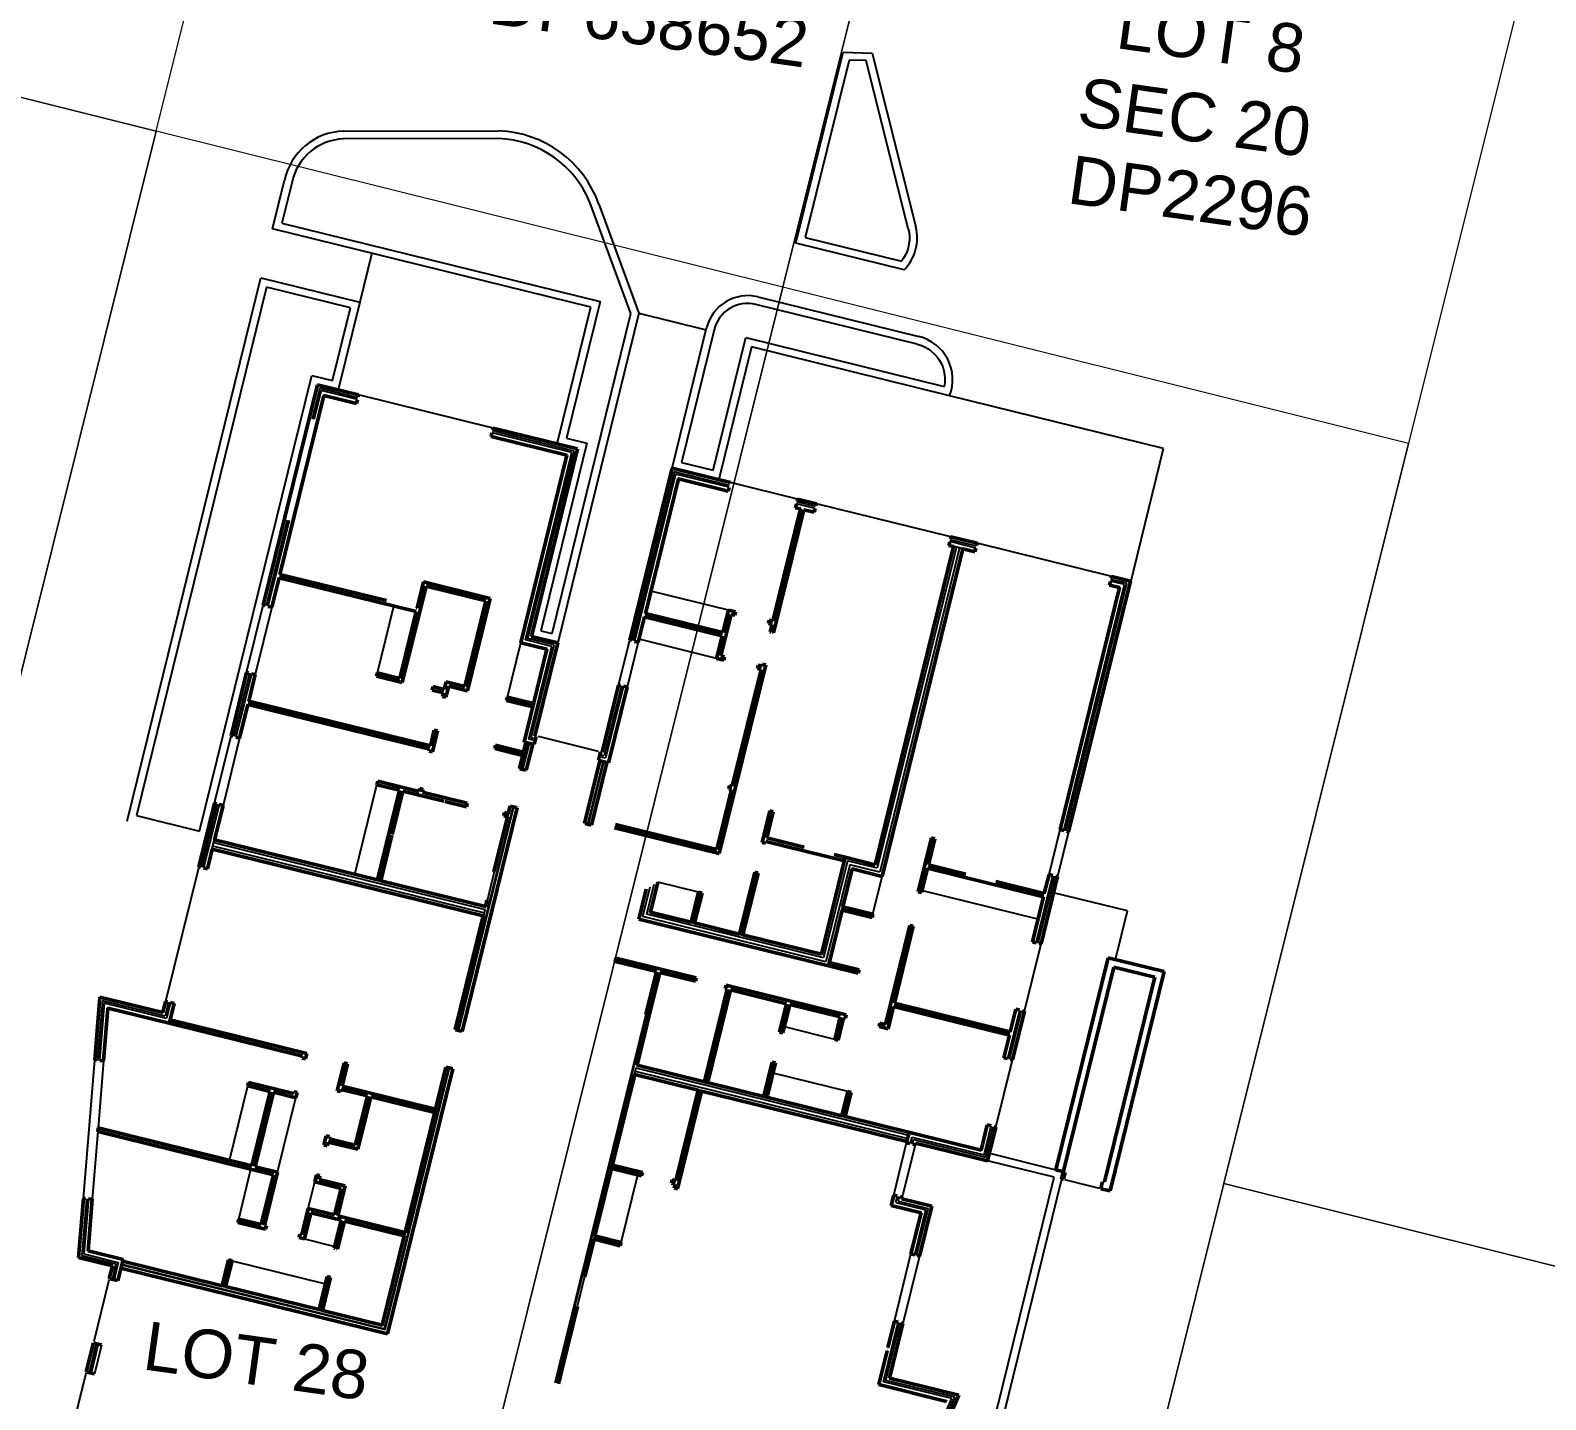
# Model space of a CAD drawing. Header units: metres. Extents: x 287062 to 288920, y 6261941 to 6263050.
# Drawn here: x 287855.96 to 287895.32, y 6262410.4 to 6262445.96 of the extents above; entities that cross this region are included whole.
import ezdxf

# ---------------------------------------------------------------- set-up
doc = ezdxf.new("R2010")
doc.units = ezdxf.units.M
doc.layers.add('Cadastre Buildings_SP_EXT', color=9, linetype='Continuous', lineweight=5)
doc.layers.add('Cadastre Land Parcels_SP_EXT', color=9, linetype='Continuous', lineweight=5)
doc.layers.add('Mains_HV_NEW_U97', color=2, linetype='Continuous')
doc.layers.add('Notes', color=7, linetype='Continuous')
doc.styles.get("Standard").update_dxf_attribs({"font": 'arial.ttf'})

# ---------------------------------------------------------------- blocks, each defined once
blk = doc.blocks.new('Site Layout')
at = {"layer": 'Notes'}
for p, q in [((287875.848, 6262440.434), (287877.076, 6262445.39)), ((287877.231, 6262445.184), (287876.09, 6262440.58)), ((287877.076, 6262445.39), (287877.831, 6262445.364)), ((287877.674, 6262445.17), (287877.231, 6262445.184)), ((287878.769, 6262440.806), (287877.674, 6262445.17)), ((287877.831, 6262445.364), (287878.963, 6262440.855)), ((287864.093, 6262443.339), (287868.131, 6262443.346)), ((287868.127, 6262443.146), (287864.094, 6262443.139)), ((287862.257, 6262440.803), (287862.568, 6262442.065)), ((287862.763, 6262442.021), (287862.499, 6262440.949)), ((287871.561, 6262438.602), (287870.507, 6262441.473)), ((287870.729, 6262441.447), (287871.769, 6262438.614)), ((287862.499, 6262440.949), (287870.762, 6262438.914)), ((287870.52, 6262438.767), (287862.257, 6262440.803)), ((287876.09, 6262440.58), (287878.588, 6262439.961)), ((287864.83, 6262440.169), (287864.518, 6262438.902)), ((287878.657, 6262439.738), (287875.848, 6262440.434)), ((287858.478, 6262425.422), (287861.955, 6262439.533)), ((287862.101, 6262439.291), (287858.721, 6262425.569)), ((287861.955, 6262439.533), (287864.518, 6262438.902)), ((287864.276, 6262438.755), (287862.101, 6262439.291)), ((287864.518, 6262438.902), (287863.957, 6262436.625)), ((287870.762, 6262438.914), (287869.889, 6262435.37)), ((287874.86, 6262439.037), (287879.045, 6262438.006)), ((287863.81, 6262436.867), (287864.276, 6262438.755)), ((287869.515, 6262430.298), (287871.561, 6262438.602)), ((287869.647, 6262435.223), (287870.52, 6262438.767)), ((287871.769, 6262438.614), (287869.661, 6262430.056)), ((287871.769, 6262438.614), (287873.517, 6262438.183)), ((287878.997, 6262437.811), (287874.812, 6262438.842)), ((287872.632, 6262434.591), (287873.529, 6262438.232)), ((287873.723, 6262438.184), (287872.874, 6262434.737)), ((287873.699, 6262434.534), (287874.549, 6262437.981)), ((287874.695, 6262437.739), (287873.846, 6262434.292)), ((287874.549, 6262437.981), (287879.703, 6262436.711)), ((287879.841, 6262436.471), (287874.695, 6262437.739)), ((287860.361, 6262425.165), (287863.276, 6262436.999)), ((287863.276, 6262436.999), (287863.81, 6262436.867)), ((287863.425, 6262436.756), (287862.014, 6262431.031)), ((287863.479, 6262436.663), (287863.282, 6262435.864)), ((287863.516, 6262436.603), (287863.331, 6262435.852)), ((287864.49, 6262436.492), (287863.422, 6262436.755)), ((287864.472, 6262436.419), (287863.479, 6262436.663)), ((287863.497, 6262436.736), (287863.498, 6262436.738)), ((287864.46, 6262436.37), (287863.516, 6262436.603)), ((287863.583, 6262436.492), (287862.436, 6262431.836)), ((287863.59, 6262436.479), (287862.446, 6262431.833)), ((287864.438, 6262436.281), (287863.583, 6262436.492)), ((287864.436, 6262436.271), (287863.59, 6262436.479)), ((287867.986, 6262435.632), (287864.491, 6262436.493)), ((287885.401, 6262435.101), (287879.841, 6262436.471)), ((287869.903, 6262434.924), (287867.932, 6262435.41)), ((287869.915, 6262434.931), (287867.934, 6262435.42)), ((287870.026, 6262434.999), (287867.956, 6262435.509)), ((287870.087, 6262435.035), (287867.968, 6262435.557)), ((287870.18, 6262435.09), (287867.986, 6262435.63)), ((287869.889, 6262435.37), (287870.422, 6262435.238)), ((287868.716, 6262430.063), (287869.915, 6262434.931)), ((287868.827, 6262430.13), (287870.026, 6262434.999)), ((287868.887, 6262430.167), (287870.087, 6262435.035)), ((287868.978, 6262430.222), (287870.178, 6262435.092)), ((287870.422, 6262435.238), (287869.223, 6262430.37)), ((287870.16, 6262435.017), (287870.162, 6262435.017)), ((287884.528, 6262431.557), (287885.401, 6262435.101)), ((287868.703, 6262430.055), (287869.903, 6262434.924)), ((287872.634, 6262434.59), (287871.534, 6262430.124)), ((287874.146, 6262434.215), (287872.632, 6262434.589)), ((287872.706, 6262434.57), (287872.707, 6262434.572)), ((287872.855, 6262434.534), (287872.855, 6262434.536)), ((287872.874, 6262434.737), (287873.699, 6262434.534)), ((287872.688, 6262434.497), (287871.606, 6262430.106)), ((287872.725, 6262434.437), (287871.655, 6262430.094)), ((287872.792, 6262434.326), (287871.928, 6262430.819)), ((287872.8, 6262434.313), (287871.938, 6262430.817)), ((287874.128, 6262434.143), (287872.688, 6262434.497)), ((287874.116, 6262434.094), (287872.725, 6262434.437)), ((287874.094, 6262434.005), (287872.792, 6262434.326)), ((287874.092, 6262433.995), (287872.8, 6262434.313)), ((287875.894, 6262433.787), (287874.147, 6262434.217)), ((287876.379, 6262433.665), (287875.894, 6262433.785)), ((287875.971, 6262433.532), (287875.84, 6262433.564)), ((287875.973, 6262433.542), (287875.842, 6262433.574)), ((287876.35, 6262433.544), (287875.864, 6262433.664)), ((287876.362, 6262433.592), (287875.876, 6262433.712)), ((287875.973, 6262433.542), (287875.971, 6262433.531)), ((287876.061, 6262433.52), (287876.058, 6262433.51)), ((287876.325, 6262433.445), (287876.058, 6262433.511)), ((287876.328, 6262433.455), (287876.061, 6262433.52)), ((287879.875, 6262432.806), (287876.38, 6262433.667)), ((287862.636, 6262433.243), (287862.087, 6262431.013)), ((287862.685, 6262433.231), (287862.136, 6262431.001)), ((287879.955, 6262432.551), (287879.821, 6262432.584)), ((287880.503, 6262432.426), (287879.823, 6262432.593)), ((287880.525, 6262432.515), (287879.845, 6262432.683)), ((287880.537, 6262432.564), (287879.857, 6262432.731)), ((287880.555, 6262432.637), (287879.875, 6262432.804)), ((287884.051, 6262431.777), (287880.555, 6262432.639)), ((287879.957, 6262432.56), (287877.917, 6262424.279)), ((287880.019, 6262432.545), (287877.963, 6262424.202)), ((287880.102, 6262432.525), (287878.026, 6262424.099)), ((287880.175, 6262432.507), (287878.081, 6262424.008)), ((287879.954, 6262432.55), (287879.942, 6262432.553)), ((287880.5, 6262432.416), (287880.172, 6262432.497)), ((287880.185, 6262432.493), (287880.172, 6262432.496)), ((287862.436, 6262431.836), (287862.447, 6262431.833)), ((287884.536, 6262431.656), (287884.05, 6262431.775)), ((287862.414, 6262431.748), (287862.225, 6262430.979)), ((287862.424, 6262431.746), (287862.235, 6262430.977)), ((287862.414, 6262431.748), (287862.425, 6262431.746)), ((287874.097, 6262430.903), (287872.083, 6262431.399)), ((287882.711, 6262425.207), (287884.259, 6262431.49)), ((287882.721, 6262425.205), (287884.271, 6262431.497)), ((287882.81, 6262425.183), (287884.382, 6262431.565)), ((287882.858, 6262425.171), (287884.443, 6262431.601)), ((287882.931, 6262425.153), (287884.534, 6262431.658)), ((287884.259, 6262431.49), (287883.996, 6262431.555)), ((287884.271, 6262431.497), (287883.998, 6262431.565)), ((287884.382, 6262431.565), (287884.02, 6262431.654)), ((287884.443, 6262431.601), (287884.032, 6262431.703)), ((287884.512, 6262431.561), (287884.528, 6262431.557)), ((287884.516, 6262431.583), (287884.518, 6262431.583)), ((287861.582, 6262429.284), (287862.012, 6262431.032)), ((287864.978, 6262429.274), (287865.406, 6262431.011)), ((287862.236, 6262430.977), (287861.805, 6262429.229)), ((287871.907, 6262430.732), (287871.744, 6262430.072)), ((287871.917, 6262430.73), (287871.754, 6262430.069)), ((287871.907, 6262430.732), (287871.918, 6262430.729)), ((287871.928, 6262430.819), (287871.939, 6262430.817)), ((287869.66, 6262430.054), (287868.978, 6262430.222)), ((287868.981, 6262430.223), (287868.98, 6262430.221)), ((287869.223, 6262430.37), (287869.515, 6262430.298)), ((287868.356, 6262428.648), (287868.703, 6262430.055)), ((287869.384, 6262429.888), (287868.703, 6262430.056)), ((287868.713, 6262430.052), (287868.713, 6262430.053)), ((287869.396, 6262429.895), (287868.716, 6262430.063)), ((287868.789, 6262427.475), (287869.384, 6262429.888)), ((287868.802, 6262427.484), (287869.396, 6262429.895)), ((287869.507, 6262429.963), (287868.827, 6262430.13)), ((287869.568, 6262429.999), (287868.887, 6262430.167)), ((287868.913, 6262427.551), (287869.507, 6262429.963)), ((287868.973, 6262427.588), (287869.568, 6262429.999)), ((287869.064, 6262427.642), (287869.659, 6262430.056)), ((287869.64, 6262429.981), (287869.642, 6262429.981)), ((287871.245, 6262428.959), (287871.532, 6262430.124)), ((287871.755, 6262430.069), (287871.468, 6262428.904)), ((287873.789, 6262429.65), (287871.774, 6262430.147)), ((287861.584, 6262429.284), (287861.178, 6262427.638)), ((287861.656, 6262429.266), (287861.251, 6262427.62)), ((287861.705, 6262429.254), (287861.299, 6262427.608)), ((287861.794, 6262429.232), (287861.625, 6262428.544)), ((287861.804, 6262429.229), (287861.635, 6262428.542)), ((287871.246, 6262428.959), (287870.816, 6262427.211)), ((287871.319, 6262428.941), (287870.871, 6262427.12)), ((287871.368, 6262428.929), (287870.907, 6262427.06)), ((287871.457, 6262428.907), (287870.975, 6262426.948)), ((287871.467, 6262428.904), (287870.982, 6262426.935)), ((287861.603, 6262428.457), (287861.389, 6262427.586)), ((287861.613, 6262428.454), (287861.399, 6262427.583)), ((287861.603, 6262428.457), (287861.614, 6262428.454)), ((287861.625, 6262428.544), (287861.636, 6262428.541)), ((287860.746, 6262425.89), (287861.176, 6262427.638)), ((287861.4, 6262427.583), (287860.969, 6262425.835)), ((287868.678, 6262426.787), (287868.845, 6262427.463)), ((287868.74, 6262426.772), (287868.907, 6262427.447)), ((287869.051, 6262427.412), (287868.789, 6262427.477)), ((287868.799, 6262427.473), (287868.799, 6262427.474)), ((287869.053, 6262427.422), (287868.802, 6262427.484)), ((287869.075, 6262427.511), (287868.913, 6262427.551)), ((287869.087, 6262427.56), (287868.973, 6262427.588)), ((287869.105, 6262427.632), (287869.064, 6262427.642)), ((287870.722, 6262427.236), (287869.159, 6262427.621)), ((287868.76, 6262426.767), (287868.926, 6262427.443)), ((287868.833, 6262426.749), (287868.999, 6262427.425)), ((287870.907, 6262427.06), (287870.745, 6262427.099)), ((287870.871, 6262427.12), (287870.757, 6262427.148)), ((287870.816, 6262427.211), (287870.775, 6262427.221)), ((287870.814, 6262427.213), (287870.816, 6262427.213)), ((287870.372, 6262425.363), (287870.772, 6262426.987)), ((287870.445, 6262425.345), (287870.845, 6262426.969)), ((287870.464, 6262425.341), (287870.864, 6262426.964)), ((287870.526, 6262425.325), (287870.926, 6262426.949)), ((287870.983, 6262426.936), (287870.721, 6262427)), ((287870.975, 6262426.948), (287870.723, 6262427.01)), ((287870.985, 6262426.946), (287870.984, 6262426.946)), ((287864.394, 6262424.042), (287864.968, 6262426.372)), ((287860.748, 6262425.89), (287860.341, 6262424.24)), ((287860.82, 6262425.872), (287860.414, 6262424.222)), ((287858.721, 6262425.569), (287860.361, 6262425.165)), ((287860.869, 6262425.86), (287860.462, 6262424.211)), ((287860.958, 6262425.838), (287860.552, 6262424.189)), ((287860.968, 6262425.836), (287860.744, 6262424.928)), ((287867.071, 6262419.994), (287868.501, 6262425.801)), ((287867.09, 6262419.989), (287868.521, 6262425.796)), ((287867.163, 6262419.971), (287868.594, 6262425.778)), ((287867.792, 6262423.191), (287868.439, 6262425.816)), ((287868.37, 6262425.534), (287868.357, 6262425.537)), ((287868.391, 6262425.622), (287868.379, 6262425.625)), ((287882.423, 6262424.042), (287882.71, 6262425.207)), ((287882.933, 6262425.152), (287882.646, 6262423.987)), ((287860.691, 6262424.71), (287860.561, 6262424.186)), ((287860.681, 6262424.713), (287867.739, 6262422.974)), ((287860.692, 6262424.71), (287860.689, 6262424.698)), ((287860.699, 6262424.786), (287867.757, 6262423.047)), ((287860.719, 6262424.868), (287867.777, 6262423.129)), ((287860.735, 6262424.93), (287867.792, 6262423.191)), ((287860.748, 6262424.94), (287860.745, 6262424.928)), ((287877.14, 6262424.47), (287876.52, 6262421.956)), ((287877.187, 6262424.393), (287876.567, 6262421.878)), ((287877.917, 6262424.279), (287877.14, 6262424.47)), ((287877.963, 6262424.202), (287877.187, 6262424.393)), ((287860.339, 6262424.241), (287859.478, 6262420.745)), ((287877.249, 6262424.29), (287876.629, 6262421.775)), ((287877.304, 6262424.199), (287876.684, 6262421.684)), ((287878.026, 6262424.099), (287877.249, 6262424.29)), ((287878.081, 6262424.008), (287877.304, 6262424.199)), ((287877.848, 6262423.011), (287878.09, 6262423.992)), ((287882.092, 6262422.27), (287882.523, 6262424.017)), ((287882.141, 6262422.258), (287882.571, 6262424.005)), ((287882.214, 6262422.24), (287882.644, 6262423.988)), ((287882.302, 6262423.547), (287882.424, 6262424.042)), ((287882.311, 6262423.544), (287882.434, 6262424.039)), ((287864.974, 6262423.886), (287864.977, 6262423.898)), ((287865.061, 6262423.864), (287865.064, 6262423.877)), ((287871.784, 6262422.892), (287871.975, 6262423.669)), ((287871.874, 6262422.947), (287872.066, 6262423.724)), ((287871.977, 6262423.009), (287872.169, 6262423.786)), ((287872.055, 6262423.056), (287872.246, 6262423.833)), ((287873.323, 6262423.581), (287872.262, 6262423.842)), ((287882.136, 6262422.877), (287879.145, 6262423.614)), ((287882.311, 6262423.544), (287882.301, 6262423.547)), ((287884.465, 6262423.094), (287882.543, 6262423.567)), ((287867.009, 6262420.01), (287867.777, 6262423.129)), ((287877.038, 6262423.119), (287877.05, 6262423.115)), ((287877.059, 6262423.206), (287877.072, 6262423.203)), ((287881.993, 6262422.294), (287882.28, 6262423.459)), ((287882.003, 6262422.292), (287882.29, 6262423.457)), ((287882.29, 6262423.457), (287882.279, 6262423.46)), ((287876.684, 6262421.684), (287871.784, 6262422.892)), ((287876.629, 6262421.775), (287871.874, 6262422.947)), ((287876.567, 6262421.878), (287871.977, 6262423.009)), ((287876.52, 6262421.956), (287872.055, 6262423.056)), ((287873.132, 6262422.804), (287873.129, 6262422.791)), ((287873.219, 6262422.782), (287873.216, 6262422.77)), ((287884.154, 6262421.832), (287884.465, 6262423.094)), ((287874.384, 6262422.495), (287874.381, 6262422.483)), ((287874.472, 6262422.474), (287874.469, 6262422.461)), ((287881.785, 6262420.492), (287882.216, 6262422.239)), ((287857.77, 6262420.857), (287857.637, 6262419.217)), ((287857.838, 6262420.761), (287857.712, 6262419.211)), ((287859.408, 6262420.452), (287857.768, 6262420.856)), ((287859.463, 6262420.361), (287857.838, 6262420.761)), ((287857.844, 6262420.837), (287857.844, 6262420.839)), ((287857.883, 6262420.699), (287857.762, 6262419.207)), ((287857.966, 6262420.584), (287857.853, 6262419.2)), ((287857.975, 6262420.571), (287857.863, 6262419.199)), ((287859.499, 6262420.3), (287857.883, 6262420.699)), ((287859.566, 6262420.189), (287857.966, 6262420.584)), ((287859.575, 6262420.177), (287857.975, 6262420.571)), ((287859.48, 6262420.745), (287859.408, 6262420.452)), ((287859.553, 6262420.727), (287859.463, 6262420.361)), ((287859.601, 6262420.715), (287859.499, 6262420.3)), ((287859.691, 6262420.693), (287859.566, 6262420.189)), ((287859.7, 6262420.691), (287859.573, 6262420.176)), ((287871.956, 6262420.442), (287869.685, 6262411.227)), ((287871.975, 6262420.437), (287869.705, 6262411.222)), ((287872.037, 6262420.422), (287871.706, 6262419.079)), ((287881.351, 6262419.26), (287881.662, 6262420.522)), ((287881.399, 6262419.248), (287881.71, 6262420.51)), ((287881.417, 6262419.954), (287881.563, 6262420.546)), ((287881.426, 6262419.952), (287881.572, 6262420.544)), ((287881.472, 6262419.23), (287881.783, 6262420.492)), ((287859.577, 6262420.186), (287859.576, 6262420.187)), ((287876.857, 6262419.759), (287875.551, 6262420.081)), ((287881.252, 6262419.284), (287881.395, 6262419.867)), ((287881.261, 6262419.282), (287881.405, 6262419.864)), ((287881.405, 6262419.864), (287881.394, 6262419.867)), ((287881.426, 6262419.952), (287881.416, 6262419.954)), ((287857.344, 6262415.629), (287857.635, 6262419.218)), ((287857.864, 6262419.199), (287857.723, 6262417.46)), ((287881.043, 6262417.482), (287881.474, 6262419.229)), ((287865.115, 6262412.324), (287866.769, 6262419.039)), ((287865.162, 6262412.247), (287866.831, 6262419.023)), ((287865.177, 6262412.223), (287866.851, 6262419.018)), ((287865.231, 6262412.132), (287866.924, 6262419.001)), ((287871.691, 6262419.017), (287869.767, 6262411.207)), ((287871.653, 6262418.861), (287878.734, 6262417.116)), ((287871.671, 6262418.934), (287878.752, 6262417.189)), ((287871.691, 6262419.017), (287878.772, 6262417.272)), ((287871.706, 6262419.079), (287878.788, 6262417.334)), ((287871.709, 6262419.091), (287871.722, 6262419.088)), ((287877.197, 6262418.403), (287875.255, 6262418.882)), ((287861.134, 6262416.619), (287861.61, 6262418.552)), ((287873.313, 6262418.439), (287873.316, 6262418.451)), ((287873.403, 6262418.43), (287873.4, 6262418.417)), ((287862.387, 6262416.311), (287862.863, 6262418.243)), ((287877.04, 6262417.765), (287877.043, 6262417.777)), ((287877.127, 6262417.743), (287877.13, 6262417.756)), ((287857.716, 6262417.369), (287857.573, 6262415.611)), ((287878.725, 6262417.077), (287878.792, 6262417.346)), ((287878.735, 6262417.075), (287878.799, 6262417.333)), ((287878.788, 6262417.336), (287878.789, 6262417.336)), ((287878.79, 6262417.346), (287880.66, 6262416.885)), ((287878.799, 6262417.333), (287880.668, 6262416.873)), ((287878.824, 6262417.053), (287878.866, 6262417.222)), ((287878.866, 6262417.222), (287880.735, 6262416.761)), ((287880.66, 6262416.885), (287880.821, 6262417.536)), ((287880.668, 6262416.873), (287880.831, 6262417.534)), ((287880.735, 6262416.761), (287880.92, 6262417.512)), ((287880.772, 6262416.701), (287880.969, 6262417.5)), ((287880.826, 6262416.608), (287881.041, 6262417.482)), ((287878.389, 6262415.718), (287878.724, 6262417.077)), ((287878.948, 6262417.022), (287878.613, 6262415.663)), ((287878.873, 6262417.041), (287878.903, 6262417.161)), ((287878.903, 6262417.161), (287880.772, 6262416.701)), ((287878.957, 6262417.071), (287878.946, 6262417.023)), ((287878.957, 6262417.071), (287880.828, 6262416.61)), ((287880.754, 6262416.628), (287880.753, 6262416.626)), ((287882.556, 6262416.182), (287880.828, 6262416.608)), ((287880.876, 6262416.802), (287882.604, 6262416.376)), ((287861.376, 6262415.092), (287861.695, 6262416.389)), ((287863.184, 6262415.368), (287863.354, 6262416.057)), ((287871.31, 6262414.488), (287871.741, 6262416.241)), ((287876.901, 6262393.228), (287882.556, 6262416.182)), ((287882.751, 6262416.134), (287877.047, 6262392.986)), ((287883.731, 6262415.892), (287882.838, 6262416.113)), ((287878.324, 6262415.448), (287878.39, 6262415.718)), ((287878.336, 6262415.456), (287878.4, 6262415.715)), ((287878.448, 6262415.524), (287878.489, 6262415.693)), ((287878.508, 6262415.56), (287878.538, 6262415.681)), ((287878.611, 6262415.663), (287878.599, 6262415.615)), ((287857.346, 6262415.629), (287857.221, 6262414.092)), ((287857.421, 6262415.623), (287857.302, 6262414.152)), ((287857.471, 6262415.619), (287857.355, 6262414.19)), ((287857.562, 6262415.612), (287857.453, 6262414.261)), ((287857.572, 6262415.611), (287857.463, 6262414.268)), ((287878.323, 6262415.449), (287879.101, 6262415.258)), ((287878.327, 6262415.459), (287878.326, 6262415.459)), ((287878.336, 6262415.456), (287879.113, 6262415.265)), ((287878.448, 6262415.524), (287879.224, 6262415.332)), ((287878.508, 6262415.56), (287879.285, 6262415.369)), ((287878.599, 6262415.615), (287879.378, 6262415.423)), ((287878.838, 6262414.189), (287879.101, 6262415.258)), ((287878.847, 6262414.186), (287879.113, 6262415.265)), ((287878.937, 6262414.164), (287879.224, 6262415.332)), ((287878.985, 6262414.152), (287879.285, 6262415.369)), ((287879.058, 6262414.134), (287879.376, 6262415.426)), ((287879.303, 6262415.444), (287879.303, 6262415.442)), ((287863.082, 6262414.579), (287863.869, 6262414.385)), ((287865.69, 6262414.658), (287865.677, 6262414.661)), ((287865.711, 6262414.745), (287865.699, 6262414.748)), ((287870.596, 6262414.571), (287870.608, 6262414.568)), ((287870.617, 6262414.659), (287870.63, 6262414.656)), ((287857.22, 6262414.095), (287858.097, 6262413.878)), ((287857.228, 6262414.17), (287857.226, 6262414.17)), ((287857.302, 6262414.152), (287858.188, 6262413.933)), ((287857.355, 6262414.19), (287858.248, 6262413.97)), ((287857.453, 6262414.261), (287858.36, 6262414.037)), ((287857.463, 6262414.268), (287858.373, 6262414.044)), ((287878.406, 6262412.441), (287878.837, 6262414.189)), ((287879.06, 6262414.134), (287878.629, 6262412.386)), ((287858.097, 6262413.878), (287858.015, 6262413.546)), ((287858.188, 6262413.933), (287858.088, 6262413.528)), ((287858.248, 6262413.97), (287858.137, 6262413.516)), ((287858.36, 6262414.037), (287858.226, 6262413.494)), ((287858.372, 6262414.045), (287858.236, 6262413.492)), ((287858.321, 6262413.835), (287865.231, 6262412.132)), ((287858.339, 6262413.907), (287865.177, 6262412.223)), ((287858.344, 6262413.927), (287865.162, 6262412.247)), ((287858.359, 6262413.989), (287865.115, 6262412.324)), ((287858.362, 6262414.048), (287858.362, 6262414.047)), ((287861.202, 6262414.012), (287863.63, 6262413.414)), ((287858.004, 6262413.508), (287857.611, 6262411.916)), ((287860.947, 6262413.351), (287860.95, 6262413.364)), ((287861.034, 6262413.33), (287861.037, 6262413.342)), ((287863.462, 6262412.732), (287863.465, 6262412.744)), ((287863.549, 6262412.71), (287863.552, 6262412.723)), ((287878.125, 6262410.871), (287878.506, 6262412.417)), ((287878.186, 6262410.907), (287878.554, 6262412.405)), ((287878.239, 6262411.761), (287878.407, 6262412.441)), ((287878.249, 6262411.759), (287878.417, 6262412.439)), ((287878.276, 6262410.962), (287878.627, 6262412.387)), ((287857.604, 6262411.876), (287857.418, 6262411.124)), ((287857.677, 6262411.858), (287857.491, 6262411.106)), ((287857.725, 6262411.846), (287857.54, 6262411.094)), ((287857.814, 6262411.824), (287857.629, 6262411.072)), ((287878.249, 6262411.759), (287878.238, 6262411.762)), ((287878.001, 6262410.795), (287878.218, 6262411.674)), ((287878.014, 6262410.803), (287878.228, 6262411.672)), ((287878.228, 6262411.672), (287878.217, 6262411.674)), ((287857.407, 6262411.085), (287856.967, 6262409.299)), ((287869.685, 6262411.227), (287869.59, 6262410.839)), ((287869.705, 6262411.222), (287869.609, 6262410.834)), ((287869.767, 6262411.207), (287869.671, 6262410.819)), ((287880.079, 6262410.518), (287878.276, 6262410.962)), ((287879.76, 6262410.363), (287878.001, 6262410.796)), ((287878.011, 6262410.793), (287878.011, 6262410.794)), ((287879.774, 6262410.37), (287878.014, 6262410.803)), ((287879.903, 6262410.433), (287878.125, 6262410.871)), ((287879.973, 6262410.467), (287878.186, 6262410.907)), ((287879.548, 6262409.63), (287879.903, 6262410.433)), ((287879.594, 6262409.61), (287879.973, 6262410.467)), ((287879.662, 6262409.579), (287880.078, 6262410.52)), ((287880.047, 6262410.449), (287880.048, 6262410.448))]:
    blk.add_line(p, q, dxfattribs=at)
at = {"layer": 'Notes', "lineweight": 50}
for p, q in [((287863.423, 6262436.757), (287862.012, 6262431.032)), ((287864.491, 6262436.493), (287863.423, 6262436.757)), ((287862.447, 6262431.833), (287863.591, 6262436.478)), ((287863.591, 6262436.478), (287864.436, 6262436.27)), ((287864.436, 6262436.27), (287864.46, 6262436.367)), ((287864.479, 6262436.445), (287864.491, 6262436.493)), ((287867.955, 6262435.506), (287867.931, 6262435.409)), ((287867.931, 6262435.409), (287869.902, 6262434.923)), ((287867.986, 6262435.632), (287867.974, 6262435.584)), ((287870.18, 6262435.092), (287867.986, 6262435.632)), ((287868.981, 6262430.223), (287870.18, 6262435.092)), ((287869.902, 6262434.923), (287868.702, 6262430.055)), ((287872.632, 6262434.591), (287871.532, 6262430.124)), ((287874.147, 6262434.217), (287872.632, 6262434.591)), ((287871.939, 6262430.817), (287872.8, 6262434.312)), ((287872.8, 6262434.312), (287874.092, 6262433.994)), ((287874.092, 6262433.994), (287874.116, 6262434.091)), ((287875.894, 6262433.787), (287875.883, 6262433.738)), ((287876.38, 6262433.667), (287875.894, 6262433.787)), ((287875.971, 6262433.531), (287875.253, 6262430.618)), ((287875.271, 6262430.315), (287876.058, 6262433.51)), ((287875.863, 6262433.661), (287875.839, 6262433.563)), ((287875.839, 6262433.563), (287875.971, 6262433.531)), ((287876.058, 6262433.51), (287876.325, 6262433.444)), ((287876.325, 6262433.444), (287876.349, 6262433.541)), ((287876.368, 6262433.619), (287876.38, 6262433.667)), ((287879.844, 6262432.68), (287879.82, 6262432.583)), ((287879.82, 6262432.583), (287879.942, 6262432.553)), ((287879.875, 6262432.806), (287879.863, 6262432.757)), ((287880.555, 6262432.639), (287879.875, 6262432.806)), ((287880.543, 6262432.59), (287880.555, 6262432.639)), ((287879.942, 6262432.553), (287877.907, 6262424.295)), ((287878.09, 6262423.992), (287880.185, 6262432.493)), ((287880.185, 6262432.493), (287880.5, 6262432.415)), ((287880.5, 6262432.415), (287880.524, 6262432.512)), ((287865.214, 6262431.151), (287862.447, 6262431.833)), ((287884.051, 6262431.777), (287884.039, 6262431.729)), ((287884.536, 6262431.658), (287884.051, 6262431.777)), ((287862.236, 6262430.977), (287862.425, 6262431.746)), ((287862.425, 6262431.746), (287865.988, 6262430.868)), ((287865.626, 6262429.022), (287866.243, 6262431.526)), ((287866.177, 6262431.635), (287866.01, 6262430.955)), ((287867.906, 6262431.209), (287866.177, 6262431.635)), ((287866.243, 6262431.526), (287867.797, 6262431.143)), ((287884.258, 6262431.489), (287882.71, 6262425.207)), ((287882.933, 6262425.152), (287884.536, 6262431.658)), ((287884.019, 6262431.651), (287883.996, 6262431.554)), ((287883.996, 6262431.554), (287884.258, 6262431.489)), ((287862.012, 6262431.032), (287862.061, 6262431.02)), ((287862.139, 6262431.001), (287862.236, 6262430.977)), ((287867.797, 6262431.143), (287867.249, 6262428.921)), ((287867.315, 6262428.812), (287867.906, 6262431.209)), ((287865.988, 6262430.868), (287865.561, 6262429.131)), ((287866.01, 6262430.955), (287865.991, 6262430.96)), ((287871.755, 6262430.069), (287871.918, 6262430.729)), ((287871.918, 6262430.729), (287873.932, 6262430.233)), ((287873.954, 6262430.32), (287871.939, 6262430.817)), ((287873.898, 6262429.716), (287874.163, 6262430.794)), ((287874.097, 6262430.903), (287873.954, 6262430.32)), ((287874.282, 6262430.858), (287874.097, 6262430.903)), ((287874.163, 6262430.794), (287874.26, 6262430.77)), ((287874.26, 6262430.77), (287874.282, 6262430.858)), ((287875.156, 6262430.642), (287875.134, 6262430.555)), ((287875.253, 6262430.618), (287875.156, 6262430.642)), ((287869.661, 6262430.056), (287868.981, 6262430.223)), ((287873.932, 6262430.233), (287873.789, 6262429.65)), ((287875.134, 6262430.555), (287875.231, 6262430.531)), ((287875.231, 6262430.531), (287875.183, 6262430.337)), ((287875.183, 6262430.337), (287875.21, 6262430.33)), ((287875.249, 6262430.321), (287875.271, 6262430.315)), ((287868.702, 6262430.055), (287869.383, 6262429.887)), ((287869.383, 6262429.887), (287868.788, 6262427.476)), ((287869.067, 6262427.644), (287869.661, 6262430.056)), ((287871.532, 6262430.124), (287871.58, 6262430.112)), ((287871.658, 6262430.093), (287871.755, 6262430.069)), ((287873.789, 6262429.65), (287873.973, 6262429.605)), ((287873.858, 6262424.582), (287875.065, 6262429.48)), ((287873.995, 6262429.692), (287873.898, 6262429.716)), ((287873.973, 6262429.605), (287873.995, 6262429.692)), ((287874.869, 6262429.477), (287874.847, 6262429.39)), ((287874.966, 6262429.453), (287874.869, 6262429.477)), ((287874.978, 6262429.502), (287874.966, 6262429.453)), ((287875.065, 6262429.48), (287874.978, 6262429.502)), ((287861.582, 6262429.284), (287861.176, 6262427.638)), ((287861.63, 6262429.272), (287861.582, 6262429.284)), ((287861.636, 6262428.541), (287861.805, 6262429.229)), ((287861.805, 6262429.229), (287861.708, 6262429.253)), ((287864.978, 6262429.274), (287864.956, 6262429.187)), ((287864.956, 6262429.187), (287865.626, 6262429.022)), ((287865.561, 6262429.131), (287864.978, 6262429.274)), ((287866.764, 6262429.04), (287866.716, 6262428.846)), ((287867.249, 6262428.921), (287866.764, 6262429.04)), ((287874.944, 6262429.366), (287874.197, 6262426.333)), ((287874.847, 6262429.39), (287874.944, 6262429.366)), ((287866.425, 6262428.918), (287866.403, 6262428.83)), ((287866.403, 6262428.83), (287866.694, 6262428.759)), ((287866.716, 6262428.846), (287866.425, 6262428.918)), ((287866.694, 6262428.759), (287866.671, 6262428.662)), ((287866.671, 6262428.662), (287866.758, 6262428.64)), ((287866.758, 6262428.64), (287866.83, 6262428.931)), ((287866.83, 6262428.931), (287867.315, 6262428.812)), ((287868.356, 6262428.648), (287868.335, 6262428.561)), ((287869.037, 6262428.48), (287868.356, 6262428.648)), ((287871.245, 6262428.959), (287870.814, 6262427.213)), ((287870.983, 6262426.935), (287871.468, 6262428.904)), ((287871.293, 6262428.947), (287871.245, 6262428.959)), ((287871.468, 6262428.904), (287871.371, 6262428.928)), ((287861.4, 6262427.583), (287861.614, 6262428.454)), ((287861.614, 6262428.454), (287866.333, 6262427.291)), ((287866.354, 6262427.379), (287861.636, 6262428.541)), ((287868.335, 6262428.561), (287869.015, 6262428.393)), ((287869.015, 6262428.393), (287869.037, 6262428.48)), ((287861.176, 6262427.638), (287861.225, 6262427.626)), ((287861.302, 6262427.607), (287861.4, 6262427.583)), ((287866.455, 6262427.788), (287866.354, 6262427.379)), ((287866.408, 6262427.221), (287866.543, 6262427.766)), ((287866.543, 6262427.766), (287866.455, 6262427.788)), ((287868.832, 6262427.466), (287868.666, 6262426.79)), ((287868.788, 6262427.476), (287869.05, 6262427.411)), ((287869.012, 6262427.421), (287868.832, 6262427.466)), ((287869.054, 6262427.424), (287869.102, 6262427.622)), ((287869.105, 6262427.634), (287869.067, 6262427.644)), ((287869.105, 6262427.631), (287869.105, 6262427.634)), ((287866.333, 6262427.291), (287866.321, 6262427.243)), ((287866.321, 6262427.243), (287866.408, 6262427.221)), ((287868.048, 6262427.395), (287868.026, 6262427.308)), ((287868.026, 6262427.308), (287868.749, 6262427.13)), ((287868.771, 6262427.217), (287868.048, 6262427.395)), ((287868.845, 6262426.746), (287869.012, 6262427.421)), ((287869.05, 6262427.411), (287869.051, 6262427.414)), ((287870.772, 6262427.21), (287870.724, 6262427.012)), ((287870.776, 6262427.223), (287870.775, 6262427.22)), ((287870.814, 6262427.213), (287870.776, 6262427.223)), ((287868.666, 6262426.79), (287868.669, 6262426.789)), ((287868.678, 6262426.787), (287868.833, 6262426.749)), ((287868.842, 6262426.746), (287868.845, 6262426.746)), ((287870.759, 6262426.99), (287870.359, 6262425.366)), ((287870.539, 6262425.322), (287870.939, 6262426.946)), ((287870.721, 6262427.003), (287870.721, 6262426.999)), ((287870.721, 6262426.999), (287870.983, 6262426.935)), ((287864.99, 6262426.46), (287864.968, 6262426.372)), ((287864.968, 6262426.372), (287865.551, 6262426.229)), ((287866.063, 6262426.195), (287864.99, 6262426.46)), ((287866.082, 6262426.272), (287866.063, 6262426.195)), ((287866.169, 6262426.25), (287866.082, 6262426.272)), ((287874.124, 6262426.351), (287874.103, 6262426.264)), ((287874.197, 6262426.333), (287874.124, 6262426.351)), ((287860.746, 6262425.89), (287860.339, 6262424.241)), ((287860.794, 6262425.879), (287860.746, 6262425.89)), ((287865.551, 6262426.229), (287864.977, 6262423.898)), ((287865.361, 6262425.081), (287865.638, 6262426.207)), ((287865.638, 6262426.207), (287866.706, 6262425.944)), ((287866.15, 6262426.174), (287866.169, 6262426.25)), ((287867.311, 6262425.888), (287866.15, 6262426.174)), ((287866.726, 6262425.939), (287867.289, 6262425.801)), ((287867.289, 6262425.801), (287867.311, 6262425.888)), ((287874.176, 6262426.246), (287873.792, 6262424.691)), ((287874.103, 6262426.264), (287874.176, 6262426.246)), ((287860.748, 6262424.94), (287860.969, 6262425.835)), ((287860.969, 6262425.835), (287860.872, 6262425.859)), ((287867.176, 6262419.968), (287868.606, 6262425.775)), ((287868.357, 6262425.537), (287868.004, 6262424.105)), ((287868.282, 6262425.649), (287868.26, 6262425.561)), ((287868.26, 6262425.561), (287868.357, 6262425.537)), ((287868.379, 6262425.625), (287868.282, 6262425.649)), ((287868.427, 6262425.819), (287868.379, 6262425.625)), ((287868.43, 6262425.818), (287868.427, 6262425.819)), ((287868.594, 6262425.778), (287868.439, 6262425.816)), ((287868.606, 6262425.775), (287868.603, 6262425.776)), ((287875.171, 6262425.69), (287874.97, 6262424.874)), ((287875.091, 6262424.988), (287875.259, 6262425.668)), ((287875.259, 6262425.668), (287875.171, 6262425.69)), ((287870.359, 6262425.366), (287870.362, 6262425.366)), ((287870.372, 6262425.363), (287870.526, 6262425.325)), ((287870.536, 6262425.323), (287870.539, 6262425.322)), ((287871.14, 6262425.251), (287873.858, 6262424.582)), ((287873.792, 6262424.691), (287871.161, 6262425.339)), ((287882.71, 6262425.207), (287882.807, 6262425.183)), ((287882.885, 6262425.164), (287882.933, 6262425.152)), ((287860.562, 6262424.186), (287860.689, 6262424.698)), ((287860.689, 6262424.698), (287867.723, 6262422.964)), ((287864.977, 6262423.898), (287860.748, 6262424.94)), ((287865.064, 6262423.877), (287865.356, 6262425.062)), ((287874.97, 6262424.874), (287875.058, 6262424.853)), ((287875.058, 6262424.853), (287875.07, 6262424.901)), ((287875.07, 6262424.901), (287877.109, 6262424.399)), ((287876.062, 6262424.749), (287875.091, 6262424.988)), ((287879.371, 6262424.99), (287879.026, 6262423.592)), ((287879.291, 6262424.289), (287879.458, 6262424.968)), ((287879.458, 6262424.968), (287879.371, 6262424.99)), ((287877.13, 6262424.486), (287876.511, 6262421.971)), ((287877.13, 6262424.486), (287876.839, 6262424.558)), ((287877.907, 6262424.295), (287877.13, 6262424.486)), ((287860.339, 6262424.241), (287860.388, 6262424.229)), ((287860.465, 6262424.21), (287860.562, 6262424.186)), ((287874.779, 6262424.097), (287874.384, 6262422.495)), ((287874.472, 6262422.474), (287874.866, 6262424.076)), ((287874.866, 6262424.076), (287874.779, 6262424.097)), ((287877.072, 6262423.203), (287877.313, 6262424.184)), ((287877.313, 6262424.184), (287878.09, 6262423.992)), ((287879.114, 6262423.57), (287879.269, 6262424.201)), ((287879.269, 6262424.201), (287882.279, 6262423.46)), ((287880.262, 6262424.049), (287879.291, 6262424.289)), ((287882.216, 6262422.239), (287882.646, 6262423.987)), ((287882.423, 6262424.042), (287882.301, 6262423.547)), ((287882.52, 6262424.018), (287882.423, 6262424.042)), ((287882.646, 6262423.987), (287882.598, 6262423.999)), ((287867.783, 6262423.207), (287865.064, 6262423.877)), ((287871.959, 6262423.659), (287871.768, 6262422.882)), ((287872.071, 6262423.065), (287872.262, 6262423.842)), ((287873.323, 6262423.581), (287873.132, 6262422.804)), ((287873.219, 6262422.782), (287873.411, 6262423.559)), ((287873.411, 6262423.559), (287873.323, 6262423.581)), ((287879.026, 6262423.592), (287879.114, 6262423.57)), ((287882.301, 6262423.547), (287881.039, 6262423.858)), ((287867.825, 6262423.377), (287867.783, 6262423.207)), ((287877.848, 6262423.011), (287877.072, 6262423.203)), ((287882.279, 6262423.46), (287881.992, 6262422.294)), ((287867.723, 6262422.964), (287866.996, 6262420.013)), ((287871.768, 6262422.882), (287876.694, 6262421.669)), ((287873.132, 6262422.804), (287872.071, 6262423.065)), ((287874.384, 6262422.495), (287873.219, 6262422.782)), ((287876.694, 6262421.669), (287877.05, 6262423.115)), ((287877.05, 6262423.115), (287877.827, 6262422.924)), ((287877.827, 6262422.924), (287877.848, 6262423.011)), ((287876.511, 6262421.971), (287874.472, 6262422.474)), ((287878.811, 6262422.718), (287878.177, 6262420.145)), ((287878.406, 6262420.696), (287878.898, 6262422.696)), ((287878.898, 6262422.696), (287878.811, 6262422.718)), ((287881.992, 6262422.294), (287882.089, 6262422.27)), ((287882.167, 6262422.251), (287882.216, 6262422.239)), ((287871.172, 6262421.871), (287871.15, 6262421.783)), ((287871.15, 6262421.783), (287872.228, 6262421.518)), ((287873.259, 6262421.356), (287871.172, 6262421.871)), ((287876.694, 6262421.669), (287877.47, 6262421.477)), ((287877.492, 6262421.565), (287876.715, 6262421.756)), ((287877.47, 6262421.477), (287877.492, 6262421.565)), ((287883.96, 6262421.879), (287882.604, 6262416.376)), ((287882.751, 6262416.134), (287884.106, 6262421.637)), ((287885.417, 6262421.521), (287883.96, 6262421.879)), ((287884.106, 6262421.637), (287885.174, 6262421.374)), ((287872.228, 6262421.518), (287871.953, 6262420.401)), ((287872.04, 6262420.38), (287872.315, 6262421.496)), ((287872.315, 6262421.496), (287873.238, 6262421.269)), ((287873.238, 6262421.269), (287873.259, 6262421.356)), ((287874.036, 6262421.165), (287874.014, 6262421.078)), ((287877.158, 6262420.396), (287874.036, 6262421.165)), ((287885.174, 6262421.374), (287883.866, 6262416.065)), ((287884.013, 6262415.823), (287885.417, 6262421.521)), ((287857.768, 6262420.858), (287857.635, 6262419.218)), ((287859.406, 6262420.454), (287857.768, 6262420.858)), ((287874.063, 6262421.066), (287873.48, 6262418.701)), ((287873.568, 6262418.68), (287874.15, 6262421.044)), ((287874.014, 6262421.078), (287874.063, 6262421.066)), ((287874.15, 6262421.044), (287875.607, 6262420.685)), ((287857.864, 6262419.199), (287857.975, 6262420.57)), ((287857.975, 6262420.57), (287859.574, 6262420.176)), ((287859.478, 6262420.745), (287859.406, 6262420.454)), ((287859.526, 6262420.733), (287859.478, 6262420.745)), ((287859.596, 6262420.263), (287859.701, 6262420.69)), ((287859.701, 6262420.69), (287859.604, 6262420.714)), ((287871.722, 6262419.088), (287872.04, 6262420.38)), ((287871.953, 6262420.401), (287872.04, 6262420.38)), ((287875.607, 6262420.685), (287875.425, 6262419.947)), ((287875.512, 6262419.926), (287875.694, 6262420.664)), ((287875.694, 6262420.664), (287877, 6262420.342)), ((287877.136, 6262420.308), (287877.158, 6262420.396)), ((287878.243, 6262420.036), (287878.384, 6262420.609)), ((287878.384, 6262420.609), (287881.394, 6262419.867)), ((287881.416, 6262419.954), (287878.406, 6262420.696)), ((287881.562, 6262420.547), (287881.416, 6262419.954)), ((287881.474, 6262419.229), (287881.785, 6262420.492)), ((287881.659, 6262420.523), (287881.562, 6262420.547)), ((287881.785, 6262420.492), (287881.736, 6262420.504)), ((287859.596, 6262420.263), (287859.574, 6262420.176)), ((287859.574, 6262420.176), (287863.036, 6262419.323)), ((287863.145, 6262419.389), (287859.596, 6262420.263)), ((287866.996, 6262420.013), (287866.999, 6262420.012)), ((287867.009, 6262420.01), (287867.163, 6262419.971)), ((287867.172, 6262419.969), (287867.176, 6262419.968)), ((287877, 6262420.342), (287876.857, 6262419.759)), ((287876.944, 6262419.738), (287877.088, 6262420.32)), ((287877.088, 6262420.32), (287877.136, 6262420.308)), ((287878.032, 6262420.18), (287878.01, 6262420.093)), ((287878.01, 6262420.093), (287878.243, 6262420.036)), ((287878.177, 6262420.145), (287878.032, 6262420.18)), ((287875.425, 6262419.947), (287875.512, 6262419.926)), ((287876.857, 6262419.759), (287876.944, 6262419.738)), ((287881.394, 6262419.867), (287881.251, 6262419.284)), ((287857.635, 6262419.218), (287857.685, 6262419.214)), ((287857.765, 6262419.207), (287857.864, 6262419.199)), ((287863.036, 6262419.323), (287863.024, 6262419.274)), ((287863.024, 6262419.274), (287863.111, 6262419.253)), ((287863.111, 6262419.253), (287863.145, 6262419.389)), ((287881.251, 6262419.284), (287881.348, 6262419.26)), ((287881.425, 6262419.241), (287881.474, 6262419.229)), ((287864.116, 6262419.15), (287863.937, 6262418.424)), ((287864.06, 6262418.545), (287864.203, 6262419.128)), ((287864.203, 6262419.128), (287864.116, 6262419.15)), ((287865.241, 6262412.116), (287866.936, 6262418.997)), ((287866.757, 6262419.042), (287865.699, 6262414.748)), ((287866.76, 6262419.041), (287866.757, 6262419.042)), ((287866.924, 6262419.001), (287866.769, 6262419.039)), ((287866.936, 6262418.997), (287866.933, 6262418.998)), ((287870.63, 6262414.656), (287871.662, 6262418.845)), ((287871.662, 6262418.845), (287873.313, 6262418.439)), ((287877.043, 6262417.777), (287871.722, 6262419.088)), ((287875.234, 6262419.17), (287875.024, 6262418.321)), ((287875.112, 6262418.299), (287875.321, 6262419.149)), ((287875.321, 6262419.149), (287875.234, 6262419.17)), ((287861.632, 6262418.639), (287861.61, 6262418.552)), ((287861.61, 6262418.552), (287862.193, 6262418.408)), ((287862.797, 6262418.352), (287861.632, 6262418.639)), ((287862.193, 6262418.408), (287861.717, 6262416.476)), ((287862.809, 6262418.401), (287862.797, 6262418.352)), ((287862.896, 6262418.379), (287862.809, 6262418.401)), ((287863.937, 6262418.424), (287864.024, 6262418.402)), ((287864.024, 6262418.402), (287864.038, 6262418.458)), ((287864.038, 6262418.458), (287864.718, 6262418.291)), ((287866.487, 6262417.947), (287864.06, 6262418.545)), ((287873.313, 6262418.439), (287872.734, 6262416.089)), ((287872.775, 6262415.878), (287873.4, 6262418.417)), ((287873.4, 6262418.417), (287878.731, 6262417.104)), ((287873.48, 6262418.701), (287873.568, 6262418.68)), ((287877.197, 6262418.403), (287877.043, 6262417.777)), ((287877.285, 6262418.382), (287877.197, 6262418.403)), ((287861.804, 6262416.454), (287862.28, 6262418.387)), ((287862.28, 6262418.387), (287862.863, 6262418.243)), ((287862.863, 6262418.243), (287862.896, 6262418.379)), ((287864.718, 6262418.291), (287864.403, 6262417.014)), ((287864.469, 6262416.905), (287864.805, 6262418.269)), ((287864.805, 6262418.269), (287866.466, 6262417.86)), ((287875.024, 6262418.321), (287875.112, 6262418.299)), ((287877.13, 6262417.756), (287877.285, 6262418.382)), ((287880.66, 6262416.886), (287877.13, 6262417.756)), ((287857.723, 6262417.46), (287857.716, 6262417.369)), ((287857.716, 6262417.369), (287862.278, 6262416.245)), ((287861.717, 6262416.476), (287857.723, 6262417.46)), ((287863.65, 6262417.259), (287863.591, 6262417.018)), ((287863.737, 6262417.237), (287863.65, 6262417.259)), ((287863.724, 6262417.181), (287863.737, 6262417.237)), ((287878.724, 6262417.077), (287878.791, 6262417.347)), ((287880.82, 6262417.537), (287880.66, 6262416.886)), ((287880.917, 6262417.513), (287880.82, 6262417.537)), ((287880.828, 6262416.608), (287881.043, 6262417.482)), ((287881.043, 6262417.482), (287880.995, 6262417.494)), ((287863.591, 6262417.018), (287863.678, 6262416.997)), ((287863.678, 6262416.997), (287863.702, 6262417.094)), ((287863.702, 6262417.094), (287864.469, 6262416.905)), ((287864.403, 6262417.014), (287863.724, 6262417.181)), ((287878.724, 6262417.077), (287878.812, 6262417.056)), ((287878.889, 6262417.036), (287878.948, 6262417.022)), ((287878.948, 6262417.022), (287878.959, 6262417.068)), ((287878.959, 6262417.068), (287880.828, 6262416.608)), ((287862.387, 6262416.311), (287861.804, 6262416.454)), ((287871.86, 6262416.304), (287871.083, 6262416.496)), ((287862.278, 6262416.245), (287861.958, 6262414.949)), ((287862.046, 6262414.927), (287862.387, 6262416.311)), ((287863.399, 6262416.242), (287863.354, 6262416.057)), ((287863.354, 6262416.057), (287864.034, 6262415.89)), ((287863.487, 6262416.22), (287863.399, 6262416.242)), ((287863.463, 6262416.123), (287863.487, 6262416.22)), ((287864.142, 6262415.955), (287863.463, 6262416.123)), ((287871.062, 6262416.408), (287871.838, 6262416.217)), ((287871.838, 6262416.217), (287871.86, 6262416.304)), ((287872.637, 6262416.113), (287872.615, 6262416.026)), ((287872.734, 6262416.089), (287872.637, 6262416.113)), ((287882.604, 6262416.376), (287882.847, 6262416.316)), ((287882.751, 6262416.134), (287882.799, 6262416.122)), ((287882.799, 6262416.122), (287882.8, 6262416.125)), ((287882.802, 6262416.135), (287882.844, 6262416.304)), ((287882.846, 6262416.313), (287882.847, 6262416.316)), ((287883.815, 6262416.064), (287883.773, 6262415.896)), ((287883.818, 6262416.077), (287883.817, 6262416.074)), ((287883.866, 6262416.065), (287883.818, 6262416.077)), ((287864.034, 6262415.89), (287863.864, 6262415.2)), ((287863.951, 6262415.179), (287864.142, 6262415.955)), ((287872.615, 6262416.026), (287872.712, 6262416.002)), ((287872.712, 6262416.002), (287872.687, 6262415.9)), ((287872.687, 6262415.9), (287872.775, 6262415.878)), ((287878.389, 6262415.718), (287878.323, 6262415.448)), ((287878.477, 6262415.696), (287878.389, 6262415.718)), ((287878.613, 6262415.663), (287878.554, 6262415.677)), ((287878.601, 6262415.617), (287878.613, 6262415.663)), ((287883.771, 6262415.886), (287883.77, 6262415.883)), ((287883.77, 6262415.883), (287884.013, 6262415.823)), ((287857.344, 6262415.629), (287857.219, 6262414.093)), ((287857.394, 6262415.625), (287857.344, 6262415.629)), ((287857.465, 6262414.269), (287857.573, 6262415.611)), ((287857.573, 6262415.611), (287857.474, 6262415.619)), ((287863.184, 6262415.368), (287863.017, 6262414.688)), ((287863.082, 6262414.579), (287863.25, 6262415.259)), ((287863.864, 6262415.2), (287863.184, 6262415.368)), ((287863.25, 6262415.259), (287864.036, 6262415.065)), ((287878.323, 6262415.448), (287879.1, 6262415.257)), ((287879.378, 6262415.425), (287878.601, 6262415.617)), ((287879.1, 6262415.257), (287878.837, 6262414.189)), ((287879.06, 6262414.134), (287879.378, 6262415.425)), ((287861.376, 6262415.092), (287861.354, 6262415.005)), ((287861.354, 6262415.005), (287862.073, 6262414.828)), ((287861.958, 6262414.949), (287861.376, 6262415.092)), ((287862.094, 6262414.915), (287862.046, 6262414.927)), ((287862.073, 6262414.828), (287862.094, 6262414.915)), ((287864.036, 6262415.065), (287863.857, 6262414.337)), ((287863.944, 6262414.315), (287864.124, 6262415.043)), ((287865.699, 6262414.748), (287863.951, 6262415.179)), ((287864.124, 6262415.043), (287865.677, 6262414.661)), ((287862.968, 6262414.7), (287862.946, 6262414.613)), ((287862.946, 6262414.613), (287863.082, 6262414.579)), ((287863.017, 6262414.688), (287862.968, 6262414.7)), ((287865.677, 6262414.661), (287865.106, 6262412.34)), ((287870.369, 6262413.597), (287870.608, 6262414.568)), ((287870.608, 6262414.568), (287871.288, 6262414.401)), ((287871.31, 6262414.488), (287870.63, 6262414.656)), ((287871.288, 6262414.401), (287871.31, 6262414.488)), ((287857.219, 6262414.093), (287858.095, 6262413.877)), ((287858.373, 6262414.045), (287857.465, 6262414.269)), ((287863.857, 6262414.337), (287863.884, 6262414.33)), ((287863.923, 6262414.321), (287863.944, 6262414.315)), ((287878.837, 6262414.189), (287878.934, 6262414.165)), ((287879.011, 6262414.146), (287879.06, 6262414.134)), ((287858.095, 6262413.877), (287858.013, 6262413.547)), ((287858.237, 6262413.492), (287858.373, 6262414.045)), ((287858.318, 6262413.822), (287865.241, 6262412.116)), ((287860.95, 6262413.364), (287858.362, 6262414.002)), ((287861.115, 6262414.034), (287860.95, 6262413.364)), ((287861.037, 6262413.342), (287861.202, 6262414.012)), ((287861.202, 6262414.012), (287861.115, 6262414.034)), ((287858.013, 6262413.547), (287858.016, 6262413.546)), ((287858.026, 6262413.544), (287858.224, 6262413.495)), ((287858.234, 6262413.493), (287858.237, 6262413.492)), ((287863.465, 6262412.744), (287861.037, 6262413.342)), ((287863.675, 6262413.599), (287863.465, 6262412.744)), ((287863.552, 6262412.723), (287863.763, 6262413.577)), ((287863.763, 6262413.577), (287863.675, 6262413.599)), ((287865.106, 6262412.34), (287863.552, 6262412.723)), ((287869.779, 6262411.204), (287870.178, 6262412.821)), ((287878.406, 6262412.441), (287878.238, 6262411.762)), ((287878.279, 6262410.964), (287878.629, 6262412.386)), ((287878.503, 6262412.417), (287878.406, 6262412.441)), ((287878.629, 6262412.386), (287878.581, 6262412.398)), ((287857.602, 6262411.877), (287857.416, 6262411.124)), ((287857.605, 6262411.876), (287857.602, 6262411.877)), ((287857.813, 6262411.825), (287857.614, 6262411.874)), ((287878.217, 6262411.674), (287878, 6262410.795)), ((287857.416, 6262411.124), (287857.419, 6262411.123)), ((287857.429, 6262411.121), (287857.627, 6262411.072)), ((287869.684, 6262410.816), (287869.779, 6262411.204)), ((287869.723, 6262410.976), (287869.702, 6262410.888)), ((287880.08, 6262410.52), (287878.279, 6262410.964)), ((287869.681, 6262410.816), (287869.684, 6262410.816)), ((287878, 6262410.795), (287879.759, 6262410.362)), ((287879.664, 6262409.579), (287880.08, 6262410.52))]:
    blk.add_line(p, q, dxfattribs=at)
at = {"layer": 'Notes', "flags": 128}
for points in [[(287878.769, 6262440.806), (287878.788, 6262440.708), (287878.798, 6262440.61), (287878.797, 6262440.51), (287878.786, 6262440.411), (287878.765, 6262440.314), (287878.735, 6262440.22), (287878.695, 6262440.129), (287878.646, 6262440.042), (287878.588, 6262439.961)], [(287878.997, 6262437.811), (287879.096, 6262437.781), (287879.191, 6262437.741), (287879.28, 6262437.69), (287879.364, 6262437.63), (287879.441, 6262437.562), (287879.51, 6262437.485), (287879.57, 6262437.402), (287879.621, 6262437.312), (287879.661, 6262437.218), (287879.692, 6262437.119), (287879.711, 6262437.018), (287879.72, 6262436.916), (287879.717, 6262436.813), (287879.703, 6262436.711)]]:
    blk.add_lwpolyline(points, dxfattribs=at)
at = {"layer": 'Notes'}
for centre, radius, start, end in [((287864.144, 6262441.728), 1.612, 91.8127, 167.9238), ((287868.033, 6262440.484), 2.863, 19.6499, 88.051), ((287864.15, 6262441.721), 1.419, 92.2893, 167.7882), ((287868.032, 6262440.482), 2.665, 22.2179, 87.9601), ((287868.04, 6262440.463), 2.665, 22.2879, 23.0427), ((287877.819, 6262440.568), 1.18, 315.298, 14.089), ((287874.597, 6262437.969), 1.1, 76.1591, 166.1591), ((287874.597, 6262437.969), 0.9, 76.1591, 166.1591), ((287878.77, 6262436.889), 1.15, 338.6643, 76.1591)]:
    blk.add_arc(centre, radius, start, end, dxfattribs=at)

msp = doc.modelspace()

# ---------------------------------------------------------------- linework, layer by layer
at = {"layer": 'Cadastre Buildings_SP_EXT', "linetype": 'Continuous'}
msp.add_lwpolyline([(287903.228, 6262397.569), (287906.606, 6262411.118), (287886.964, 6262416.016), (287879.591, 6262386.438), (287899.233, 6262381.543), (287901.565, 6262390.895)], dxfattribs=at)
at = {"layer": 'Cadastre Land Parcels_SP_EXT', "linetype": 'Continuous'}
for points in [[(287871.019, 6262490.604), (287854.756, 6262494.654), (287842.939, 6262447.4), (287851.147, 6262445.355), (287859.23, 6262443.342), (287871.019, 6262490.604)], [(287875.505, 6262439.286), (287859.23, 6262443.342), (287871.019, 6262490.604), (287887.302, 6262486.548), (287875.505, 6262439.286)], [(287891.764, 6262435.234), (287875.505, 6262439.286), (287887.302, 6262486.548), (287903.569, 6262482.496), (287891.764, 6262435.234)], [(287911.401, 6262430.351), (287923.151, 6262477.619), (287903.569, 6262482.496), (287891.764, 6262435.234), (287886.964, 6262416.016), (287906.606, 6262411.118), (287911.401, 6262430.351)], [(287859.23, 6262443.342), (287851.147, 6262445.355), (287839.024, 6262396.547), (287847.058, 6262394.545), (287859.23, 6262443.342)], [(287875.505, 6262439.286), (287859.23, 6262443.342), (287847.058, 6262394.545), (287863.325, 6262390.491), (287875.505, 6262439.286)], [(287891.764, 6262435.234), (287875.505, 6262439.286), (287863.325, 6262390.491), (287875.902, 6262387.357), (287879.591, 6262386.438), (287886.964, 6262416.016), (287891.764, 6262435.234)]]:
    msp.add_lwpolyline(points, close=True, dxfattribs=at)

# ---------------------------------------------------------------- block references
at = {"layer": 'Mains_HV_NEW_U97'}
msp.add_blockref('Site Layout', (0, 0), dxfattribs=at)

# ---------------------------------------------------------------- texts
at = {"layer": 'Cadastre Land Parcels_SP_EXT', "color": 7}
for s, p in [('DP658652', (287867.835, 6262446.142)), ('LOT 8', (287884.124, 6262445.501)), ('SEC 20', (287883.113, 6262443.5)), ('DP2296', (287882.866, 6262441.475)), ('LOT 28', (287858.845, 6262411.198))]:
    msp.add_text(s, height=1.26, rotation=352.0275, dxfattribs=at).set_placement(p)

doc.saveas('drawing.dxf')
